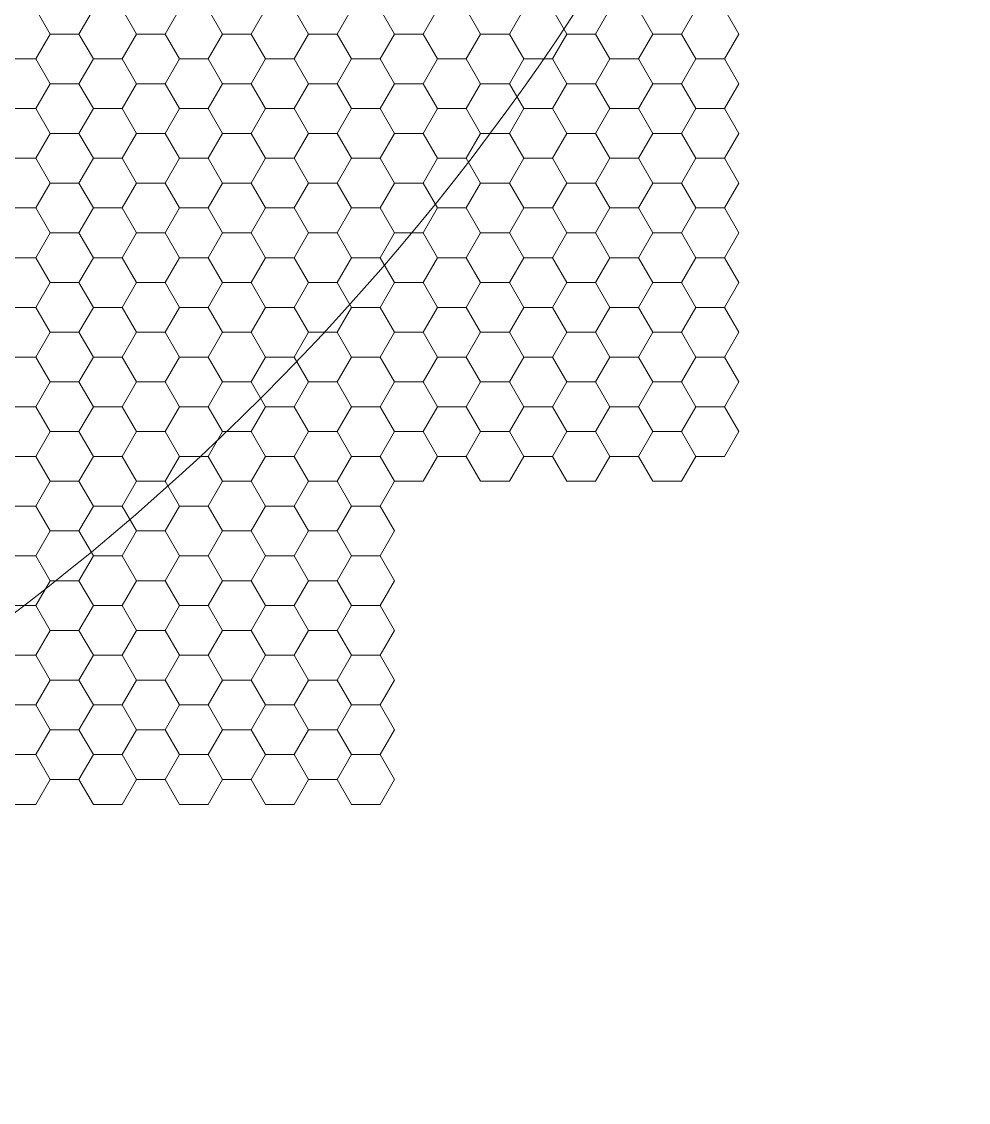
# Model space of a CAD drawing. Header units: inches. Extents: x 59 to 241, y -1 to 185.
# Drawn here: x 201 to 234, y 2.6 to 40.27 of the extents above; entities that cross this region are included whole.
import ezdxf

# ---------------------------------------------------------------- set-up
doc = ezdxf.new("R2010")
doc.units = ezdxf.units.IN
doc.header["$MEASUREMENT"] = 0
doc.layers.get('0').update_dxf_attribs({"lineweight": 0})

msp = doc.modelspace()

# ---------------------------------------------------------------- linework, layer by layer
at = {"color": 251, "linetype": 'Continuous', "lineweight": 0, "flags": 128}
for points in [[(203, 41.569), (202, 41.569), (201.5, 40.703), (202, 39.837), (203, 39.837), (203.5, 40.703)], [(206, 41.569), (205, 41.569), (204.5, 40.703), (205, 39.837), (206, 39.837), (206.5, 40.703)], [(209, 41.569), (208, 41.569), (207.5, 40.703), (208, 39.837), (209, 39.837), (209.5, 40.703)], [(212, 41.569), (211, 41.569), (210.5, 40.703), (211, 39.837), (212, 39.837), (212.5, 40.703)], [(215, 41.569), (214, 41.569), (213.5, 40.703), (214, 39.837), (215, 39.837), (215.5, 40.703)], [(218, 41.569), (217, 41.569), (216.5, 40.703), (217, 39.837), (218, 39.837), (218.5, 40.703)], [(221, 41.569), (220, 41.569), (219.5, 40.703), (220, 39.837), (221, 39.837), (221.5, 40.703)], [(224, 41.569), (223, 41.569), (222.5, 40.703), (223, 39.837), (224, 39.837), (224.5, 40.703)], [(201.5, 40.703), (200.5, 40.703), (200, 39.837), (200.5, 38.971), (201.5, 38.971), (202, 39.837)], [(204.5, 40.703), (203.5, 40.703), (203, 39.837), (203.5, 38.971), (204.5, 38.971), (205, 39.837)], [(207.5, 40.703), (206.5, 40.703), (206, 39.837), (206.5, 38.971), (207.5, 38.971), (208, 39.837)], [(210.5, 40.703), (209.5, 40.703), (209, 39.837), (209.5, 38.971), (210.5, 38.971), (211, 39.837)], [(213.5, 40.703), (212.5, 40.703), (212, 39.837), (212.5, 38.971), (213.5, 38.971), (214, 39.837)], [(216.5, 40.703), (215.5, 40.703), (215, 39.837), (215.5, 38.971), (216.5, 38.971), (217, 39.837)], [(219.5, 40.703), (218.5, 40.703), (218, 39.837), (218.5, 38.971), (219.5, 38.971), (220, 39.837)], [(222.5, 40.703), (221.5, 40.703), (221, 39.837), (221.5, 38.971), (222.5, 38.971), (223, 39.837)], [(225.5, 40.703), (224.5, 40.703), (224, 39.837), (224.5, 38.971), (225.5, 38.971), (226, 39.837)], [(203, 39.837), (202, 39.837), (201.5, 38.971), (202, 38.105), (203, 38.105), (203.5, 38.971)], [(206, 39.837), (205, 39.837), (204.5, 38.971), (205, 38.105), (206, 38.105), (206.5, 38.971)], [(209, 39.837), (208, 39.837), (207.5, 38.971), (208, 38.105), (209, 38.105), (209.5, 38.971)], [(212, 39.837), (211, 39.837), (210.5, 38.971), (211, 38.105), (212, 38.105), (212.5, 38.971)], [(215, 39.837), (214, 39.837), (213.5, 38.971), (214, 38.105), (215, 38.105), (215.5, 38.971)], [(218, 39.837), (217, 39.837), (216.5, 38.971), (217, 38.105), (218, 38.105), (218.5, 38.971)], [(221, 39.837), (220, 39.837), (219.5, 38.971), (220, 38.105), (221, 38.105), (221.5, 38.971)], [(224, 39.837), (223, 39.837), (222.5, 38.971), (223, 38.105), (224, 38.105), (224.5, 38.971)], [(201.5, 38.971), (200.5, 38.971), (200, 38.105), (200.5, 37.239), (201.5, 37.239), (202, 38.105)], [(204.5, 38.971), (203.5, 38.971), (203, 38.105), (203.5, 37.239), (204.5, 37.239), (205, 38.105)], [(207.5, 38.971), (206.5, 38.971), (206, 38.105), (206.5, 37.239), (207.5, 37.239), (208, 38.105)], [(210.5, 38.971), (209.5, 38.971), (209, 38.105), (209.5, 37.239), (210.5, 37.239), (211, 38.105)], [(213.5, 38.971), (212.5, 38.971), (212, 38.105), (212.5, 37.239), (213.5, 37.239), (214, 38.105)], [(216.5, 38.971), (215.5, 38.971), (215, 38.105), (215.5, 37.239), (216.5, 37.239), (217, 38.105)], [(219.5, 38.971), (218.5, 38.971), (218, 38.105), (218.5, 37.239), (219.5, 37.239), (220, 38.105)], [(222.5, 38.971), (221.5, 38.971), (221, 38.105), (221.5, 37.239), (222.5, 37.239), (223, 38.105)], [(225.5, 38.971), (224.5, 38.971), (224, 38.105), (224.5, 37.239), (225.5, 37.239), (226, 38.105)], [(203, 38.105), (202, 38.105), (201.5, 37.239), (202, 36.373), (203, 36.373), (203.5, 37.239)], [(206, 38.105), (205, 38.105), (204.5, 37.239), (205, 36.373), (206, 36.373), (206.5, 37.239)], [(209, 38.105), (208, 38.105), (207.5, 37.239), (208, 36.373), (209, 36.373), (209.5, 37.239)], [(212, 38.105), (211, 38.105), (210.5, 37.239), (211, 36.373), (212, 36.373), (212.5, 37.239)], [(215, 38.105), (214, 38.105), (213.5, 37.239), (214, 36.373), (215, 36.373), (215.5, 37.239)], [(218, 38.105), (217, 38.105), (216.5, 37.239), (217, 36.373), (218, 36.373), (218.5, 37.239)], [(221, 38.105), (220, 38.105), (219.5, 37.239), (220, 36.373), (221, 36.373), (221.5, 37.239)], [(224, 38.105), (223, 38.105), (222.5, 37.239), (223, 36.373), (224, 36.373), (224.5, 37.239)], [(201.5, 37.239), (200.5, 37.239), (200, 36.373), (200.5, 35.507), (201.5, 35.507), (202, 36.373)], [(204.5, 37.239), (203.5, 37.239), (203, 36.373), (203.5, 35.507), (204.5, 35.507), (205, 36.373)], [(207.5, 37.239), (206.5, 37.239), (206, 36.373), (206.5, 35.507), (207.5, 35.507), (208, 36.373)], [(210.5, 37.239), (209.5, 37.239), (209, 36.373), (209.5, 35.507), (210.5, 35.507), (211, 36.373)], [(213.5, 37.239), (212.5, 37.239), (212, 36.373), (212.5, 35.507), (213.5, 35.507), (214, 36.373)], [(216.5, 37.239), (215.5, 37.239), (215, 36.373), (215.5, 35.507), (216.5, 35.507), (217, 36.373)], [(219.5, 37.239), (218.5, 37.239), (218, 36.373), (218.5, 35.507), (219.5, 35.507), (220, 36.373)], [(222.5, 37.239), (221.5, 37.239), (221, 36.373), (221.5, 35.507), (222.5, 35.507), (223, 36.373)], [(225.5, 37.239), (224.5, 37.239), (224, 36.373), (224.5, 35.507), (225.5, 35.507), (226, 36.373)], [(203, 36.373), (202, 36.373), (201.5, 35.507), (202, 34.641), (203, 34.641), (203.5, 35.507)], [(206, 36.373), (205, 36.373), (204.5, 35.507), (205, 34.641), (206, 34.641), (206.5, 35.507)], [(209, 36.373), (208, 36.373), (207.5, 35.507), (208, 34.641), (209, 34.641), (209.5, 35.507)], [(212, 36.373), (211, 36.373), (210.5, 35.507), (211, 34.641), (212, 34.641), (212.5, 35.507)], [(215, 36.373), (214, 36.373), (213.5, 35.507), (214, 34.641), (215, 34.641), (215.5, 35.507)], [(218, 36.373), (217, 36.373), (216.5, 35.507), (217, 34.641), (218, 34.641), (218.5, 35.507)], [(221, 36.373), (220, 36.373), (219.5, 35.507), (220, 34.641), (221, 34.641), (221.5, 35.507)], [(224, 36.373), (223, 36.373), (222.5, 35.507), (223, 34.641), (224, 34.641), (224.5, 35.507)], [(201.5, 35.507), (200.5, 35.507), (200, 34.641), (200.5, 33.775), (201.5, 33.775), (202, 34.641)], [(204.5, 35.507), (203.5, 35.507), (203, 34.641), (203.5, 33.775), (204.5, 33.775), (205, 34.641)], [(207.5, 35.507), (206.5, 35.507), (206, 34.641), (206.5, 33.775), (207.5, 33.775), (208, 34.641)], [(210.5, 35.507), (209.5, 35.507), (209, 34.641), (209.5, 33.775), (210.5, 33.775), (211, 34.641)], [(213.5, 35.507), (212.5, 35.507), (212, 34.641), (212.5, 33.775), (213.5, 33.775), (214, 34.641)], [(216.5, 35.507), (215.5, 35.507), (215, 34.641), (215.5, 33.775), (216.5, 33.775), (217, 34.641)], [(219.5, 35.507), (218.5, 35.507), (218, 34.641), (218.5, 33.775), (219.5, 33.775), (220, 34.641)], [(222.5, 35.507), (221.5, 35.507), (221, 34.641), (221.5, 33.775), (222.5, 33.775), (223, 34.641)], [(225.5, 35.507), (224.5, 35.507), (224, 34.641), (224.5, 33.775), (225.5, 33.775), (226, 34.641)], [(203, 34.641), (202, 34.641), (201.5, 33.775), (202, 32.909), (203, 32.909), (203.5, 33.775)], [(206, 34.641), (205, 34.641), (204.5, 33.775), (205, 32.909), (206, 32.909), (206.5, 33.775)], [(209, 34.641), (208, 34.641), (207.5, 33.775), (208, 32.909), (209, 32.909), (209.5, 33.775)], [(212, 34.641), (211, 34.641), (210.5, 33.775), (211, 32.909), (212, 32.909), (212.5, 33.775)], [(215, 34.641), (214, 34.641), (213.5, 33.775), (214, 32.909), (215, 32.909), (215.5, 33.775)], [(218, 34.641), (217, 34.641), (216.5, 33.775), (217, 32.909), (218, 32.909), (218.5, 33.775)], [(221, 34.641), (220, 34.641), (219.5, 33.775), (220, 32.909), (221, 32.909), (221.5, 33.775)], [(224, 34.641), (223, 34.641), (222.5, 33.775), (223, 32.909), (224, 32.909), (224.5, 33.775)], [(201.5, 33.775), (200.5, 33.775), (200, 32.909), (200.5, 32.043), (201.5, 32.043), (202, 32.909)], [(204.5, 33.775), (203.5, 33.775), (203, 32.909), (203.5, 32.043), (204.5, 32.043), (205, 32.909)], [(207.5, 33.775), (206.5, 33.775), (206, 32.909), (206.5, 32.043), (207.5, 32.043), (208, 32.909)], [(210.5, 33.775), (209.5, 33.775), (209, 32.909), (209.5, 32.043), (210.5, 32.043), (211, 32.909)], [(213.5, 33.775), (212.5, 33.775), (212, 32.909), (212.5, 32.043), (213.5, 32.043), (214, 32.909)], [(216.5, 33.775), (215.5, 33.775), (215, 32.909), (215.5, 32.043), (216.5, 32.043), (217, 32.909)], [(219.5, 33.775), (218.5, 33.775), (218, 32.909), (218.5, 32.043), (219.5, 32.043), (220, 32.909)], [(222.5, 33.775), (221.5, 33.775), (221, 32.909), (221.5, 32.043), (222.5, 32.043), (223, 32.909)], [(225.5, 33.775), (224.5, 33.775), (224, 32.909), (224.5, 32.043), (225.5, 32.043), (226, 32.909)], [(203, 32.909), (202, 32.909), (201.5, 32.043), (202, 31.177), (203, 31.177), (203.5, 32.043)], [(206, 32.909), (205, 32.909), (204.5, 32.043), (205, 31.177), (206, 31.177), (206.5, 32.043)], [(209, 32.909), (208, 32.909), (207.5, 32.043), (208, 31.177), (209, 31.177), (209.5, 32.043)], [(212, 32.909), (211, 32.909), (210.5, 32.043), (211, 31.177), (212, 31.177), (212.5, 32.043)], [(215, 32.909), (214, 32.909), (213.5, 32.043), (214, 31.177), (215, 31.177), (215.5, 32.043)], [(218, 32.909), (217, 32.909), (216.5, 32.043), (217, 31.177), (218, 31.177), (218.5, 32.043)], [(221, 32.909), (220, 32.909), (219.5, 32.043), (220, 31.177), (221, 31.177), (221.5, 32.043)], [(224, 32.909), (223, 32.909), (222.5, 32.043), (223, 31.177), (224, 31.177), (224.5, 32.043)], [(201.5, 32.043), (200.5, 32.043), (200, 31.177), (200.5, 30.311), (201.5, 30.311), (202, 31.177)], [(204.5, 32.043), (203.5, 32.043), (203, 31.177), (203.5, 30.311), (204.5, 30.311), (205, 31.177)], [(207.5, 32.043), (206.5, 32.043), (206, 31.177), (206.5, 30.311), (207.5, 30.311), (208, 31.177)], [(210.5, 32.043), (209.5, 32.043), (209, 31.177), (209.5, 30.311), (210.5, 30.311), (211, 31.177)], [(213.5, 32.043), (212.5, 32.043), (212, 31.177), (212.5, 30.311), (213.5, 30.311), (214, 31.177)], [(216.5, 32.043), (215.5, 32.043), (215, 31.177), (215.5, 30.311), (216.5, 30.311), (217, 31.177)], [(219.5, 32.043), (218.5, 32.043), (218, 31.177), (218.5, 30.311), (219.5, 30.311), (220, 31.177)], [(222.5, 32.043), (221.5, 32.043), (221, 31.177), (221.5, 30.311), (222.5, 30.311), (223, 31.177)], [(225.5, 32.043), (224.5, 32.043), (224, 31.177), (224.5, 30.311), (225.5, 30.311), (226, 31.177)], [(203, 31.177), (202, 31.177), (201.5, 30.311), (202, 29.445), (203, 29.445), (203.5, 30.311)], [(206, 31.177), (205, 31.177), (204.5, 30.311), (205, 29.445), (206, 29.445), (206.5, 30.311)], [(209, 31.177), (208, 31.177), (207.5, 30.311), (208, 29.445), (209, 29.445), (209.5, 30.311)], [(212, 31.177), (211, 31.177), (210.5, 30.311), (211, 29.445), (212, 29.445), (212.5, 30.311)], [(215, 31.177), (214, 31.177), (213.5, 30.311), (214, 29.445), (215, 29.445), (215.5, 30.311)], [(218, 31.177), (217, 31.177), (216.5, 30.311), (217, 29.445), (218, 29.445), (218.5, 30.311)], [(221, 31.177), (220, 31.177), (219.5, 30.311), (220, 29.445), (221, 29.445), (221.5, 30.311)], [(224, 31.177), (223, 31.177), (222.5, 30.311), (223, 29.445), (224, 29.445), (224.5, 30.311)], [(201.5, 30.311), (200.5, 30.311), (200, 29.445), (200.5, 28.579), (201.5, 28.579), (202, 29.445)], [(204.5, 30.311), (203.5, 30.311), (203, 29.445), (203.5, 28.579), (204.5, 28.579), (205, 29.445)], [(207.5, 30.311), (206.5, 30.311), (206, 29.445), (206.5, 28.579), (207.5, 28.579), (208, 29.445)], [(210.5, 30.311), (209.5, 30.311), (209, 29.445), (209.5, 28.579), (210.5, 28.579), (211, 29.445)], [(213.5, 30.311), (212.5, 30.311), (212, 29.445), (212.5, 28.579), (213.5, 28.579), (214, 29.445)], [(216.5, 30.311), (215.5, 30.311), (215, 29.445), (215.5, 28.579), (216.5, 28.579), (217, 29.445)], [(219.5, 30.311), (218.5, 30.311), (218, 29.445), (218.5, 28.579), (219.5, 28.579), (220, 29.445)], [(222.5, 30.311), (221.5, 30.311), (221, 29.445), (221.5, 28.579), (222.5, 28.579), (223, 29.445)], [(225.5, 30.311), (224.5, 30.311), (224, 29.445), (224.5, 28.579), (225.5, 28.579), (226, 29.445)], [(203, 29.445), (202, 29.445), (201.5, 28.579), (202, 27.713), (203, 27.713), (203.5, 28.579)], [(206, 29.445), (205, 29.445), (204.5, 28.579), (205, 27.713), (206, 27.713), (206.5, 28.579)], [(209, 29.445), (208, 29.445), (207.5, 28.579), (208, 27.713), (209, 27.713), (209.5, 28.579)], [(212, 29.445), (211, 29.445), (210.5, 28.579), (211, 27.713), (212, 27.713), (212.5, 28.579)], [(215, 29.445), (214, 29.445), (213.5, 28.579), (214, 27.713), (215, 27.713), (215.5, 28.579)], [(218, 29.445), (217, 29.445), (216.5, 28.579), (217, 27.713), (218, 27.713), (218.5, 28.579)], [(221, 29.445), (220, 29.445), (219.5, 28.579), (220, 27.713), (221, 27.713), (221.5, 28.579)], [(224, 29.445), (223, 29.445), (222.5, 28.579), (223, 27.713), (224, 27.713), (224.5, 28.579)], [(201.5, 28.579), (200.5, 28.579), (200, 27.713), (200.5, 26.847), (201.5, 26.847), (202, 27.713)], [(204.5, 28.579), (203.5, 28.579), (203, 27.713), (203.5, 26.847), (204.5, 26.847), (205, 27.713)], [(207.5, 28.579), (206.5, 28.579), (206, 27.713), (206.5, 26.847), (207.5, 26.847), (208, 27.713)], [(210.5, 28.579), (209.5, 28.579), (209, 27.713), (209.5, 26.847), (210.5, 26.847), (211, 27.713)], [(213.5, 28.579), (212.5, 28.579), (212, 27.713), (212.5, 26.847), (213.5, 26.847), (214, 27.713)], [(216.5, 28.579), (215.5, 28.579), (215, 27.713), (215.5, 26.847), (216.5, 26.847), (217, 27.713)], [(219.5, 28.579), (218.5, 28.579), (218, 27.713), (218.5, 26.847), (219.5, 26.847), (220, 27.713)], [(222.5, 28.579), (221.5, 28.579), (221, 27.713), (221.5, 26.847), (222.5, 26.847), (223, 27.713)], [(225.5, 28.579), (224.5, 28.579), (224, 27.713), (224.5, 26.847), (225.5, 26.847), (226, 27.713)], [(203, 27.713), (202, 27.713), (201.5, 26.847), (202, 25.981), (203, 25.981), (203.5, 26.847)], [(206, 27.713), (205, 27.713), (204.5, 26.847), (205, 25.981), (206, 25.981), (206.5, 26.847)], [(209, 27.713), (208, 27.713), (207.5, 26.847), (208, 25.981), (209, 25.981), (209.5, 26.847)], [(212, 27.713), (211, 27.713), (210.5, 26.847), (211, 25.981), (212, 25.981), (212.5, 26.847)], [(215, 27.713), (214, 27.713), (213.5, 26.847), (214, 25.981), (215, 25.981), (215.5, 26.847)], [(218, 27.713), (217, 27.713), (216.5, 26.847), (217, 25.981), (218, 25.981), (218.5, 26.847)], [(221, 27.713), (220, 27.713), (219.5, 26.847), (220, 25.981), (221, 25.981), (221.5, 26.847)], [(224, 27.713), (223, 27.713), (222.5, 26.847), (223, 25.981), (224, 25.981), (224.5, 26.847)], [(201.5, 26.847), (200.5, 26.847), (200, 25.981), (200.5, 25.115), (201.5, 25.115), (202, 25.981)], [(204.5, 26.847), (203.5, 26.847), (203, 25.981), (203.5, 25.115), (204.5, 25.115), (205, 25.981)], [(207.5, 26.847), (206.5, 26.847), (206, 25.981), (206.5, 25.115), (207.5, 25.115), (208, 25.981)], [(210.5, 26.847), (209.5, 26.847), (209, 25.981), (209.5, 25.115), (210.5, 25.115), (211, 25.981)], [(213.5, 26.847), (212.5, 26.847), (212, 25.981), (212.5, 25.115), (213.5, 25.115), (214, 25.981)], [(216.5, 26.847), (215.5, 26.847), (215, 25.981), (215.5, 25.115), (216.5, 25.115), (217, 25.981)], [(219.5, 26.847), (218.5, 26.847), (218, 25.981), (218.5, 25.115), (219.5, 25.115), (220, 25.981)], [(222.5, 26.847), (221.5, 26.847), (221, 25.981), (221.5, 25.115), (222.5, 25.115), (223, 25.981)], [(225.5, 26.847), (224.5, 26.847), (224, 25.981), (224.5, 25.115), (225.5, 25.115), (226, 25.981)], [(203, 25.981), (202, 25.981), (201.5, 25.115), (202, 24.249), (203, 24.249), (203.5, 25.115)], [(206, 25.981), (205, 25.981), (204.5, 25.115), (205, 24.249), (206, 24.249), (206.5, 25.115)], [(209, 25.981), (208, 25.981), (207.5, 25.115), (208, 24.249), (209, 24.249), (209.5, 25.115)], [(212, 25.981), (211, 25.981), (210.5, 25.115), (211, 24.249), (212, 24.249), (212.5, 25.115)], [(215, 25.981), (214, 25.981), (213.5, 25.115), (214, 24.249), (215, 24.249), (215.5, 25.115)], [(218, 25.981), (217, 25.981), (216.5, 25.115), (217, 24.249), (218, 24.249), (218.5, 25.115)], [(221, 25.981), (220, 25.981), (219.5, 25.115), (220, 24.249), (221, 24.249), (221.5, 25.115)], [(224, 25.981), (223, 25.981), (222.5, 25.115), (223, 24.249), (224, 24.249), (224.5, 25.115)], [(201.5, 25.115), (200.5, 25.115), (200, 24.249), (200.5, 23.383), (201.5, 23.383), (202, 24.249)], [(204.5, 25.115), (203.5, 25.115), (203, 24.249), (203.5, 23.383), (204.5, 23.383), (205, 24.249)], [(207.5, 25.115), (206.5, 25.115), (206, 24.249), (206.5, 23.383), (207.5, 23.383), (208, 24.249)], [(210.5, 25.115), (209.5, 25.115), (209, 24.249), (209.5, 23.383), (210.5, 23.383), (211, 24.249)], [(213.5, 25.115), (212.5, 25.115), (212, 24.249), (212.5, 23.383), (213.5, 23.383), (214, 24.249)], [(203, 24.249), (202, 24.249), (201.5, 23.383), (202, 22.517), (203, 22.517), (203.5, 23.383)], [(206, 24.249), (205, 24.249), (204.5, 23.383), (205, 22.517), (206, 22.517), (206.5, 23.383)], [(209, 24.249), (208, 24.249), (207.5, 23.383), (208, 22.517), (209, 22.517), (209.5, 23.383)], [(212, 24.249), (211, 24.249), (210.5, 23.383), (211, 22.517), (212, 22.517), (212.5, 23.383)], [(201.5, 23.383), (200.5, 23.383), (200, 22.517), (200.5, 21.651), (201.5, 21.651), (202, 22.517)], [(204.5, 23.383), (203.5, 23.383), (203, 22.517), (203.5, 21.651), (204.5, 21.651), (205, 22.517)], [(207.5, 23.383), (206.5, 23.383), (206, 22.517), (206.5, 21.651), (207.5, 21.651), (208, 22.517)], [(210.5, 23.383), (209.5, 23.383), (209, 22.517), (209.5, 21.651), (210.5, 21.651), (211, 22.517)], [(213.5, 23.383), (212.5, 23.383), (212, 22.517), (212.5, 21.651), (213.5, 21.651), (214, 22.517)], [(203, 22.517), (202, 22.517), (201.5, 21.651), (202, 20.785), (203, 20.785), (203.5, 21.651)], [(206, 22.517), (205, 22.517), (204.5, 21.651), (205, 20.785), (206, 20.785), (206.5, 21.651)], [(209, 22.517), (208, 22.517), (207.5, 21.651), (208, 20.785), (209, 20.785), (209.5, 21.651)], [(212, 22.517), (211, 22.517), (210.5, 21.651), (211, 20.785), (212, 20.785), (212.5, 21.651)], [(201.5, 21.651), (200.5, 21.651), (200, 20.785), (200.5, 19.919), (201.5, 19.919), (202, 20.785)], [(204.5, 21.651), (203.5, 21.651), (203, 20.785), (203.5, 19.919), (204.5, 19.919), (205, 20.785)], [(207.5, 21.651), (206.5, 21.651), (206, 20.785), (206.5, 19.919), (207.5, 19.919), (208, 20.785)], [(210.5, 21.651), (209.5, 21.651), (209, 20.785), (209.5, 19.919), (210.5, 19.919), (211, 20.785)], [(213.5, 21.651), (212.5, 21.651), (212, 20.785), (212.5, 19.919), (213.5, 19.919), (214, 20.785)], [(203, 20.785), (202, 20.785), (201.5, 19.919), (202, 19.053), (203, 19.053), (203.5, 19.919)], [(206, 20.785), (205, 20.785), (204.5, 19.919), (205, 19.053), (206, 19.053), (206.5, 19.919)], [(209, 20.785), (208, 20.785), (207.5, 19.919), (208, 19.053), (209, 19.053), (209.5, 19.919)], [(212, 20.785), (211, 20.785), (210.5, 19.919), (211, 19.053), (212, 19.053), (212.5, 19.919)], [(201.5, 19.919), (200.5, 19.919), (200, 19.053), (200.5, 18.187), (201.5, 18.187), (202, 19.053)], [(204.5, 19.919), (203.5, 19.919), (203, 19.053), (203.5, 18.187), (204.5, 18.187), (205, 19.053)], [(207.5, 19.919), (206.5, 19.919), (206, 19.053), (206.5, 18.187), (207.5, 18.187), (208, 19.053)], [(210.5, 19.919), (209.5, 19.919), (209, 19.053), (209.5, 18.187), (210.5, 18.187), (211, 19.053)], [(213.5, 19.919), (212.5, 19.919), (212, 19.053), (212.5, 18.187), (213.5, 18.187), (214, 19.053)], [(203, 19.053), (202, 19.053), (201.5, 18.187), (202, 17.32), (203, 17.32), (203.5, 18.187)], [(206, 19.053), (205, 19.053), (204.5, 18.187), (205, 17.32), (206, 17.32), (206.5, 18.187)], [(209, 19.053), (208, 19.053), (207.5, 18.187), (208, 17.32), (209, 17.32), (209.5, 18.187)], [(212, 19.053), (211, 19.053), (210.5, 18.187), (211, 17.32), (212, 17.32), (212.5, 18.187)], [(201.5, 18.187), (200.5, 18.187), (200, 17.32), (200.5, 16.454), (201.5, 16.454), (202, 17.32)], [(204.5, 18.187), (203.5, 18.187), (203, 17.32), (203.5, 16.454), (204.5, 16.454), (205, 17.32)], [(207.5, 18.187), (206.5, 18.187), (206, 17.32), (206.5, 16.454), (207.5, 16.454), (208, 17.32)], [(210.5, 18.187), (209.5, 18.187), (209, 17.32), (209.5, 16.454), (210.5, 16.454), (211, 17.32)], [(213.5, 18.187), (212.5, 18.187), (212, 17.32), (212.5, 16.454), (213.5, 16.454), (214, 17.32)], [(203, 17.32), (202, 17.32), (201.5, 16.454), (202, 15.588), (203, 15.588), (203.5, 16.454)], [(206, 17.32), (205, 17.32), (204.5, 16.454), (205, 15.588), (206, 15.588), (206.5, 16.454)], [(209, 17.32), (208, 17.32), (207.5, 16.454), (208, 15.588), (209, 15.588), (209.5, 16.454)], [(212, 17.32), (211, 17.32), (210.5, 16.454), (211, 15.588), (212, 15.588), (212.5, 16.454)], [(201.5, 16.454), (200.5, 16.454), (200, 15.588), (200.5, 14.722), (201.5, 14.722), (202, 15.588)], [(204.5, 16.454), (203.5, 16.454), (203, 15.588), (203.5, 14.722), (204.5, 14.722), (205, 15.588)], [(207.5, 16.454), (206.5, 16.454), (206, 15.588), (206.5, 14.722), (207.5, 14.722), (208, 15.588)], [(210.5, 16.454), (209.5, 16.454), (209, 15.588), (209.5, 14.722), (210.5, 14.722), (211, 15.588)], [(213.5, 16.454), (212.5, 16.454), (212, 15.588), (212.5, 14.722), (213.5, 14.722), (214, 15.588)], [(203, 15.588), (202, 15.588), (201.5, 14.722), (202, 13.856), (203, 13.856), (203.5, 14.722)], [(206, 15.588), (205, 15.588), (204.5, 14.722), (205, 13.856), (206, 13.856), (206.5, 14.722)], [(209, 15.588), (208, 15.588), (207.5, 14.722), (208, 13.856), (209, 13.856), (209.5, 14.722)], [(212, 15.588), (211, 15.588), (210.5, 14.722), (211, 13.856), (212, 13.856), (212.5, 14.722)], [(201.5, 14.722), (200.5, 14.722), (200, 13.856), (200.5, 12.99), (201.5, 12.99), (202, 13.856)], [(204.5, 14.722), (203.5, 14.722), (203, 13.856), (203.5, 12.99), (204.5, 12.99), (205, 13.856)], [(207.5, 14.722), (206.5, 14.722), (206, 13.856), (206.5, 12.99), (207.5, 12.99), (208, 13.856)], [(210.5, 14.722), (209.5, 14.722), (209, 13.856), (209.5, 12.99), (210.5, 12.99), (211, 13.856)], [(213.5, 14.722), (212.5, 14.722), (212, 13.856), (212.5, 12.99), (213.5, 12.99), (214, 13.856)]]:
    msp.add_lwpolyline(points, close=True, dxfattribs=at)
at = {"color": 7, "linetype": 'Continuous', "lineweight": 0}
msp.add_circle((150, 86.602), 84, dxfattribs=at)

doc.saveas('drawing.dxf')
